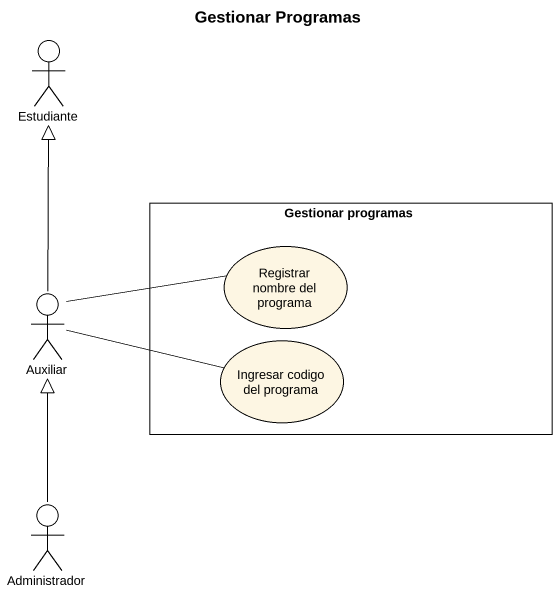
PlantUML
@startuml
title Gestionar Programas
actor Estudiante
rectangle "Gestionar programas" as Gestionar_programas {
  usecase "Registrar nombre del programa" as Registrar_nombre_del
  usecase "Ingresar codigo del programa" as Ingresar_codigo_del_programa
}
actor Auxiliar
actor Administrador
Auxiliar -up-|> Estudiante
Auxiliar -right- Registrar_nombre_del
Auxiliar -right- Ingresar_codigo_del_programa
Administrador -up-|> Auxiliar
@enduml
